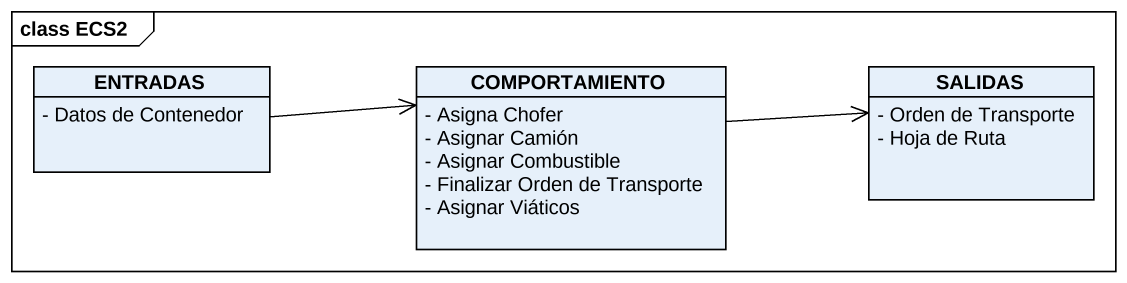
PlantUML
@startuml
mainframe class ECS2
hide circle
hide empty members
skinparam classAttributeIconSize 0
class ENTRADAS {
  - Datos de Contenedor
}
class COMPORTAMIENTO {
  - Asigna Chofer
  - Asignar Camión
  - Asignar Combustible
  - Finalizar Orden de Transporte
  - Asignar Viáticos
}
class SALIDAS {
  - Orden de Transporte
  - Hoja de Ruta
}
ENTRADAS -right-> COMPORTAMIENTO
COMPORTAMIENTO -right-> SALIDAS
@enduml
